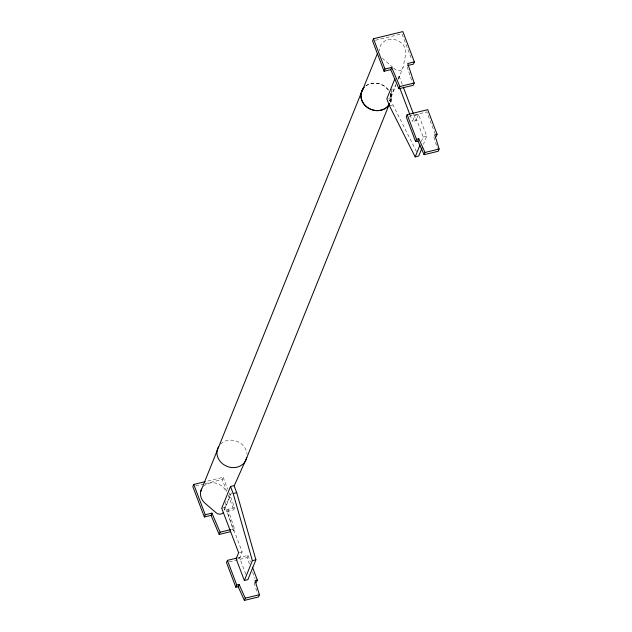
<?xml version="1.0" encoding="UTF-8"?>
<svg xmlns="http://www.w3.org/2000/svg" width="632" height="632" viewBox="0 0 632 632"><rect width="100%" height="100%" fill="white"/><g stroke="black" fill="none" stroke-linecap="round" stroke-linejoin="round"><path stroke-width="0.47" stroke-dasharray="3.16 2.37" d="M390.876 100.535L392.053 88.954M224.289 510.048L226.138 500.781M391.966 88.915L389.549 100.962L395.758 85.573M398.31 79.237L403.058 67.466L405.657 54.494A13.438 11.826 22 0 0 393.546 39.413A13.438 11.826 22 0 0 379.421 50.734M226.777 491.475L222.243 479.538L223.143 477.31L206.079 481.45M245.84 574.243L239.67 558.001L242.143 551.862L225.253 507.385L231.47 491.973M416.504 151.633L393.025 105.007L390.347 97.96L395.837 84.356M398.034 78.913L399.132 76.196L397.362 76.622M224.463 510.071L231.399 492.873M390.015 102.392L390.75 100.567M227.97 509.218L234.472 528.723L233.571 530.959L227.07 511.454L227.97 509.218L234.646 507.599L229.068 492.913M227.07 511.454L233.745 509.827L234.646 507.599M418.495 114.526L416.022 120.665L412.491 121.518L414.971 115.38L418.495 114.526L426.726 136.18L423.448 144.301M249.498 563.997L247.073 557.614L247.973 555.378L237.695 557.874M421.378 141.544L423.195 137.033L414.971 115.38M375.424 40.282L401.968 33.836L411.732 59.534M388.585 98.395L390.347 97.96M389.502 105.868L393.025 105.007M409.054 116.217L426.805 111.904L435.124 133.802M423.195 137.033L426.726 136.18M195.699 485.992L204.231 483.914M205.179 483.685L222.243 479.538M221.721 508.247L225.253 507.385M231.596 529.418L234.472 528.723M239.496 552.502L242.143 551.862M237.901 558.427L239.67 558.001M229.313 561.927L247.073 557.614M392.962 67.45L384.019 59.756A13.438 11.826 22 0 1 381.444 56.833M393.712 68.098L395.197 69.378A4.882 4.298 22 0 0 399.938 70.563A4.882 4.298 22 0 0 403.058 67.466M399.132 76.196L402.228 84.364M413.604 114.313L416.022 120.665M410.081 115.166L412.491 121.518M223.143 477.31L227.678 489.239M228.168 495.14L233.745 509.827M247.973 555.378L250.398 561.769M252.618 572.213L255.044 578.604M407.103 66.676L412.364 82.46M433.86 137.105L437.423 148.607M254.135 582.815L257.429 593.424M365.928 85.913A15.31 13.477 22 0 1 388.459 90.092M390.252 93.418A15.31 13.477 22 0 1 390.07 103.032M365.802 85.944A15.31 13.477 22 0 1 388.877 90.937M390.126 93.449A15.31 13.477 22 0 1 389.944 103.063M220.513 444.051A15.31 13.477 22 0 1 236.621 441.199A15.31 13.477 22 0 1 247.009 453.966M203.615 486.221A13.438 11.826 22 0 1 226.122 491.767"/><path stroke-width="0.95" d="M407.743 65.515L413.47 64.124L414.371 61.889L402.868 31.6L373.48 38.742L372.58 40.977L384.082 71.266L390.766 69.639L391.666 67.411L384.983 69.03L384.082 71.266M205.131 481.679L193.755 484.444L192.855 486.679L204.357 516.968L211.041 515.349L211.941 513.113L205.258 514.74L204.357 516.968M361.109 93.228L200.676 491.593M377.438 53.515L361.235 93.196M230.506 486.474L221.721 508.247L238.62 552.716L236.139 558.854L244.371 580.516L247.894 579.655L255.897 559.81L236.708 492.668L234.03 485.621L230.506 486.474L233.176 493.521L252.373 560.663L244.371 580.516M394.874 78.866L386.824 98.821L389.502 105.868L415.192 156.886L418.716 156.025L421.994 147.912M234.322 485.629L246.812 457.521L389.273 104.225M230.696 531.654L219.201 534.451L220.102 532.215L211.941 513.113M414.371 61.889L407.695 63.516L414.197 83.021L413.296 85.249L398.926 88.741L399.827 86.513L391.666 67.411M236.755 558.103L227.409 560.371L226.509 562.606L235.87 587.247L238.177 586.686L239.078 584.458L236.771 585.019L235.87 587.247M436.167 136.544L437.067 134.308L427.706 109.668L407.15 114.669L406.25 116.896L415.611 141.536L417.902 140.983L418.803 138.748L416.512 139.309L415.611 141.536M415.192 156.886L419.924 145.155M252.476 567.244L257.335 580.018L255.036 580.579L259.42 594.728L258.52 596.963L244.379 600.4L245.279 598.164L239.078 584.458M437.067 134.308L434.761 134.869L439.145 149.026L438.245 151.253L424.104 154.69L425.004 152.462L418.803 138.748M257.335 580.018L256.434 582.254L254.901 582.625M399.827 86.513L414.197 83.021M425.004 152.462L439.145 149.026M233.176 493.521L236.708 492.668M220.102 532.215L230.641 529.656M252.373 560.663L255.897 559.81M245.279 598.164L259.42 594.728M417.902 140.983L424.104 154.69M238.177 586.686L244.379 600.4M390.766 69.639L398.926 88.741M211.041 515.349L219.201 534.451M403.263 87.082L413.265 113.405M399.74 87.943L409.733 114.258M407.15 114.669L416.512 139.309M373.48 38.742L384.983 69.03M227.409 560.371L236.771 585.019M193.755 484.444L205.258 514.74M389.668 103.838A15.31 13.477 22 0 1 368.701 108.222A15.31 13.477 22 0 1 363.424 88.385M389.541 103.869A15.31 13.477 22 0 1 367.745 107.732A15.31 13.477 22 0 1 364.451 87.098M246.812 457.521A15.31 13.477 22 0 1 227.354 466.511A15.31 13.477 22 0 1 218.38 446.887M223.341 512.599A4.882 4.298 22 0 1 216.239 512.884L205.06 503.262A13.438 11.826 22 0 1 201.529 489.097"/></g></svg>
